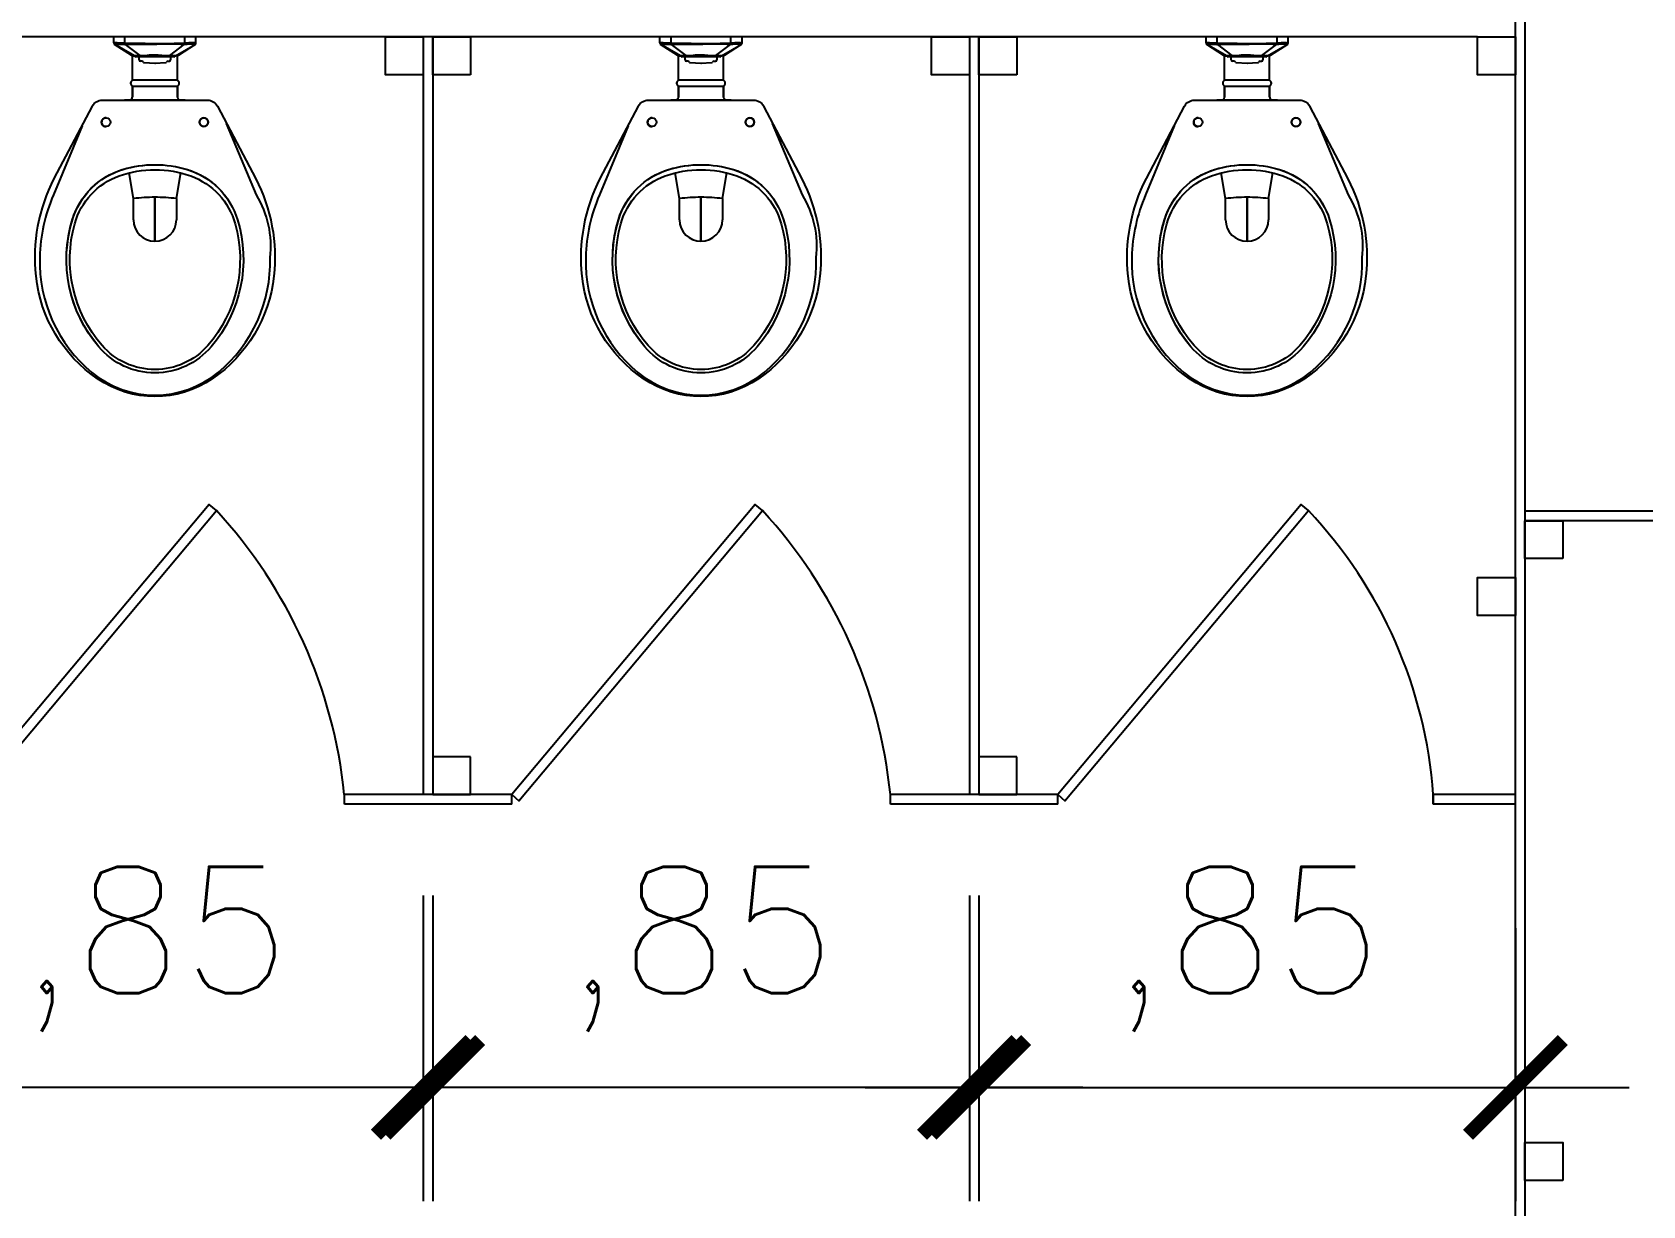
# Model space of a CAD drawing. Header units: millimetres. Extents: x 260 to 453, y 660 to 898.
# Drawn here: x 310.542 to 313.094, y 742.559 to 744.418 of the extents above; entities that cross this region are included whole.
import ezdxf

# ---------------------------------------------------------------- set-up
doc = ezdxf.new("R2010")
doc.units = ezdxf.units.MM
for name, color, linetype in [('AR_COTAS', 1, 'Continuous'), ('AR_DIVISÓRIAS', 3, 'Continuous'), ('AR_DIVISÓRIAS_SANITÁRIAS', 3, 'Continuous'), ('AR_PORTAS', 254, 'Continuous'), ('AR_SANITÁRIOS', 254, 'Continuous'), ('CANT-COMPESADO E ESTR MADEIRA', 3, 'Continuous')]:
    doc.layers.add(name, color=color, linetype=linetype)
doc.styles.add('ROMANS', font='romans.shx')
doc.dimstyles.new('ESCALA 1.100', dxfattribs={"dimtxt": 0.2, "dimasz": 0.15, "dimexe": 0.18, "dimexo": 0.16, "dimgap": 0.1, "dimtad": 1, "dimzin": 4, "dimtxsty": 'ROMANS', "dimblk": 'ARCHTICK', "dimcen": 2.5, "dimdle": 0.18, "dimclrd": 256, "dimclre": 256, "dimclrt": 2, "dimazin": 0, "dimtfac": 1, "dimtix": 1, "dimtmove": 2, "dimatfit": 3, "dimldrblk": 'ARCHTICK', "dimfxl": 1, "dimtolj": 1, "dimtzin": 0, "dimlwd": -1, "dimlwe": -1, "dimarcsym": 0})

# ---------------------------------------------------------------- blocks, each defined once
blk = doc.blocks.new('_ArchTick')
at = {"color": 0, "const_width": 0.15}
blk.add_lwpolyline([(-0.5, -0.5), (0.5, 0.5)], dxfattribs=at)
blk = doc.blocks.new('*D26')
at = {"layer": 'AR_COTAS', "transparency": 16777216}
for p, q in [((311.177, 743.0507), (311.177, 742.567)), ((312.027, 743.0507), (312.027, 742.567)), ((312.207, 742.747), (310.997, 742.747))]:
    blk.add_line(p, q, dxfattribs=at)
at = {"layer": 'Defpoints', "color": 0, "transparency": 16777216}
for p in [(311.177, 743.2107), (312.027, 743.2107), (311.177, 742.747)]:
    blk.add_point(p, dxfattribs=at)
at = {"layer": 'AR_COTAS', "transparency": 16777216, "xscale": 0.15, "yscale": 0.15, "zscale": 0.15, "rotation": 180}
blk.add_blockref('_ArchTick', (311.177, 742.747), dxfattribs=at)
at = {"layer": 'AR_COTAS', "transparency": 16777216, "xscale": 0.15, "yscale": 0.15, "zscale": 0.15}
blk.add_blockref('_ArchTick', (312.027, 742.747), dxfattribs=at)
at = {"layer": 'AR_COTAS', "color": 2, "transparency": 16777216, "insert": (311.602, 742.966), "char_height": 0.2, "attachment_point": 5, "style": 'ROMANS'}
blk.add_mtext('\\A1;,85', dxfattribs=at)
blk = doc.blocks.new('*D27')
at = {"layer": 'AR_COTAS', "transparency": 16777216}
for p, q in [((310.312, 743.0507), (310.312, 742.567)), ((311.162, 743.0507), (311.162, 742.567)), ((311.342, 742.747), (310.132, 742.747))]:
    blk.add_line(p, q, dxfattribs=at)
at = {"layer": 'Defpoints', "color": 0, "transparency": 16777216}
for p in [(310.312, 743.2107), (311.162, 743.2107), (310.312, 742.747)]:
    blk.add_point(p, dxfattribs=at)
at = {"layer": 'AR_COTAS', "transparency": 16777216, "xscale": 0.15, "yscale": 0.15, "zscale": 0.15, "rotation": 180}
blk.add_blockref('_ArchTick', (310.312, 742.747), dxfattribs=at)
at = {"layer": 'AR_COTAS', "transparency": 16777216, "xscale": 0.15, "yscale": 0.15, "zscale": 0.15}
blk.add_blockref('_ArchTick', (311.162, 742.747), dxfattribs=at)
at = {"layer": 'AR_COTAS', "color": 2, "transparency": 16777216, "insert": (310.737, 742.966), "char_height": 0.2, "attachment_point": 5, "style": 'ROMANS'}
blk.add_mtext('\\A1;,85', dxfattribs=at)
blk = doc.blocks.new('*D30')
at = {"layer": 'AR_COTAS', "transparency": 16777216}
for p, q in [((312.042, 743.0507), (312.042, 742.567)), ((312.892, 742.9989), (312.892, 742.567)), ((311.862, 742.747), (313.072, 742.747))]:
    blk.add_line(p, q, dxfattribs=at)
at = {"layer": 'Defpoints', "color": 0, "transparency": 16777216}
for p in [(312.042, 743.2107), (312.892, 743.1589), (312.892, 742.747)]:
    blk.add_point(p, dxfattribs=at)
at = {"layer": 'AR_COTAS', "transparency": 16777216, "xscale": 0.15, "yscale": 0.15, "zscale": 0.15, "rotation": 180}
blk.add_blockref('_ArchTick', (312.042, 742.747), dxfattribs=at)
at = {"layer": 'AR_COTAS', "transparency": 16777216, "xscale": 0.15, "yscale": 0.15, "zscale": 0.15}
blk.add_blockref('_ArchTick', (312.892, 742.747), dxfattribs=at)
at = {"layer": 'AR_COTAS', "color": 2, "transparency": 16777216, "insert": (312.467, 742.966), "char_height": 0.2, "attachment_point": 5, "style": 'ROMANS'}
blk.add_mtext('\\A1;,85', dxfattribs=at)

msp = doc.modelspace()

# ---------------------------------------------------------------- linework, layer by layer
at = {"layer": 'AR_DIVISÓRIAS', "ltscale": 0.5}
for p, q in [((312.892, 738.012), (312.892, 747.667)), ((312.907, 747.667), (312.907, 738.607)), ((315.792, 743.6595), (312.907, 743.6595)), ((315.777, 743.6445), (312.907, 743.6445))]:
    msp.add_line(p, q, dxfattribs=at)
at = {"layer": 'AR_DIVISÓRIAS_SANITÁRIAS'}
for p, q in [((311.162, 744.4107), (311.162, 743.2107)), ((311.177, 744.4107), (311.177, 743.2107)), ((312.027, 744.4107), (312.027, 743.2107)), ((312.042, 744.4107), (312.042, 743.2107)), ((311.302, 743.2107), (311.037, 743.2107)), ((311.037, 743.1957), (311.037, 743.2107)), ((311.302, 743.1957), (311.302, 743.2107)), ((312.167, 743.2107), (311.902, 743.2107)), ((311.902, 743.1957), (311.902, 743.2107)), ((312.167, 743.1957), (312.167, 743.2107)), ((312.762, 743.1957), (312.762, 743.2107)), ((312.762, 743.2107), (312.762, 743.1957)), ((312.892, 743.2107), (312.762, 743.2107)), ((311.302, 743.1957), (311.037, 743.1957)), ((312.167, 743.1957), (311.902, 743.1957)), ((312.892, 743.1957), (312.762, 743.1957))]:
    msp.add_line(p, q, dxfattribs=at)
at = {"layer": 'AR_PORTAS'}
for points in [[(310.437, 743.2107), (310.4484, 743.2011), (310.8343, 743.6605), (310.8228, 743.6702)], [(310.437, 743.2107), (310.4484, 743.2011), (310.8343, 743.6605), (310.8228, 743.6702)], [(311.302, 743.2107), (311.3134, 743.2011), (311.6993, 743.6605), (311.6878, 743.6702)], [(311.302, 743.2107), (311.3134, 743.2011), (311.6993, 743.6605), (311.6878, 743.6702)], [(312.167, 743.2107), (312.1784, 743.2011), (312.5643, 743.6605), (312.5528, 743.6702)], [(312.167, 743.2107), (312.1784, 743.2011), (312.5643, 743.6605), (312.5528, 743.6702)]]:
    msp.add_lwpolyline(points, close=True, dxfattribs=at)
at = {"layer": 'AR_PORTAS', "color": 254}
for centre, radius, start, end in [((310.2628, 743.1325), 0.778, 5.7671, 42.7336), ((311.1278, 743.1325), 0.778, 5.7671, 42.7336), ((312.0313, 743.158), 0.7325, 4.1255, 43.3119)]:
    msp.add_arc(centre, radius, start, end, dxfattribs=at)
at = {"layer": 'AR_SANITÁRIOS'}
for p, q in [((310.6719, 744.4012), (310.6719, 744.4107)), ((310.6719, 744.4011), (310.6719, 744.4011)), ((310.6893, 744.3989), (310.6894, 744.4009)), ((310.6894, 744.4009), (310.6894, 744.4107)), ((310.6894, 744.4009), (310.6904, 744.4009)), ((310.7834, 744.4009), (310.7844, 744.4009)), ((310.7844, 744.4009), (310.7844, 744.4107)), ((310.8019, 744.4012), (310.8019, 744.4107)), ((310.8019, 744.4011), (310.8019, 744.4011)), ((311.5369, 744.4012), (311.5369, 744.4107)), ((311.5369, 744.4011), (311.5369, 744.4011)), ((311.5543, 744.3989), (311.5544, 744.4009)), ((311.5544, 744.4009), (311.5544, 744.4107)), ((311.5544, 744.4009), (311.5554, 744.4009)), ((311.6484, 744.4009), (311.6494, 744.4009)), ((311.6494, 744.4009), (311.6494, 744.4107)), ((311.6669, 744.4012), (311.6669, 744.4107)), ((311.6669, 744.4011), (311.6669, 744.4011)), ((312.4019, 744.4012), (312.4019, 744.4107)), ((312.4019, 744.4011), (312.4019, 744.4011)), ((312.4193, 744.3989), (312.4194, 744.4009)), ((312.4194, 744.4009), (312.4194, 744.4107)), ((312.4194, 744.4009), (312.4204, 744.4009)), ((312.5134, 744.4009), (312.5144, 744.4009)), ((312.5144, 744.4009), (312.5144, 744.4107)), ((312.5319, 744.4012), (312.5319, 744.4107)), ((312.5319, 744.4011), (312.5319, 744.4011)), ((310.7003, 744.3811), (310.673, 744.399)), ((310.6732, 744.399), (310.6732, 744.399)), ((310.7045, 744.381), (310.6732, 744.399)), ((310.6893, 744.3989), (310.6904, 744.399)), ((310.7135, 744.3811), (310.6904, 744.399)), ((310.7011, 744.3422), (310.7011, 744.3807)), ((310.7016, 744.3807), (310.7055, 744.3807)), ((310.7684, 744.3807), (310.7054, 744.3807)), ((310.7054, 744.3807), (310.7067, 744.3807)), ((310.7055, 744.3807), (310.7089, 744.3807)), ((310.767, 744.3807), (310.7067, 744.3807)), ((310.7669, 744.3792), (310.7069, 744.3792)), ((310.7089, 744.3807), (310.7143, 744.3807)), ((310.712, 744.3745), (310.712, 744.3792)), ((310.7143, 744.3807), (310.725, 744.3807)), ((310.725, 744.3807), (310.7369, 744.3807)), ((310.7369, 744.3807), (310.7473, 744.3807)), ((310.7473, 744.3807), (310.7595, 744.3807)), ((310.7595, 744.3807), (310.7683, 744.3807)), ((310.7603, 744.3811), (310.7834, 744.399)), ((310.7618, 744.3792), (310.7618, 744.3745)), ((310.767, 744.3807), (310.7684, 744.3807)), ((310.7722, 744.3807), (310.7683, 744.3807)), ((310.7693, 744.381), (310.8006, 744.399)), ((310.7727, 744.3422), (310.7727, 744.3807)), ((310.8008, 744.399), (310.7735, 744.3811)), ((310.7845, 744.3989), (310.7834, 744.399)), ((310.8006, 744.399), (310.8006, 744.399)), ((311.5653, 744.3811), (311.538, 744.399)), ((311.5382, 744.399), (311.5382, 744.399)), ((311.5695, 744.381), (311.5382, 744.399)), ((311.5543, 744.3989), (311.5554, 744.399)), ((311.5785, 744.3811), (311.5554, 744.399)), ((311.5661, 744.3422), (311.5661, 744.3807)), ((311.5666, 744.3807), (311.5705, 744.3807)), ((311.6334, 744.3807), (311.5704, 744.3807)), ((311.5704, 744.3807), (311.5717, 744.3807)), ((311.5705, 744.3807), (311.5739, 744.3807)), ((311.632, 744.3807), (311.5717, 744.3807)), ((311.6319, 744.3792), (311.5719, 744.3792)), ((311.5739, 744.3807), (311.5793, 744.3807)), ((311.577, 744.3745), (311.577, 744.3792)), ((311.5793, 744.3807), (311.59, 744.3807)), ((311.59, 744.3807), (311.6019, 744.3807)), ((311.6019, 744.3807), (311.6123, 744.3807)), ((311.6123, 744.3807), (311.6245, 744.3807)), ((311.6245, 744.3807), (311.6333, 744.3807)), ((311.6253, 744.3811), (311.6484, 744.399)), ((311.6268, 744.3792), (311.6268, 744.3745)), ((311.632, 744.3807), (311.6334, 744.3807)), ((311.6372, 744.3807), (311.6333, 744.3807)), ((311.6343, 744.381), (311.6656, 744.399)), ((311.6377, 744.3422), (311.6377, 744.3807)), ((311.6658, 744.399), (311.6385, 744.3811)), ((311.6495, 744.3989), (311.6484, 744.399)), ((311.6656, 744.399), (311.6656, 744.399)), ((312.4303, 744.3811), (312.403, 744.399)), ((312.4032, 744.399), (312.4032, 744.399)), ((312.4345, 744.381), (312.4032, 744.399)), ((312.4193, 744.3989), (312.4204, 744.399)), ((312.4435, 744.3811), (312.4204, 744.399)), ((312.4311, 744.3422), (312.4311, 744.3807)), ((312.4316, 744.3807), (312.4355, 744.3807)), ((312.4984, 744.3807), (312.4354, 744.3807)), ((312.4354, 744.3807), (312.4367, 744.3807)), ((312.4355, 744.3807), (312.4389, 744.3807)), ((312.497, 744.3807), (312.4367, 744.3807)), ((312.4969, 744.3792), (312.4369, 744.3792)), ((312.4389, 744.3807), (312.4443, 744.3807)), ((312.442, 744.3745), (312.442, 744.3792)), ((312.4443, 744.3807), (312.455, 744.3807)), ((312.455, 744.3807), (312.4669, 744.3807)), ((312.4669, 744.3807), (312.4773, 744.3807)), ((312.4773, 744.3807), (312.4895, 744.3807)), ((312.4895, 744.3807), (312.4983, 744.3807)), ((312.4903, 744.3811), (312.5134, 744.399)), ((312.4918, 744.3792), (312.4918, 744.3745)), ((312.497, 744.3807), (312.4984, 744.3807)), ((312.5022, 744.3807), (312.4983, 744.3807)), ((312.4993, 744.381), (312.5306, 744.399)), ((312.5027, 744.3422), (312.5027, 744.3807)), ((312.5308, 744.399), (312.5035, 744.3811)), ((312.5145, 744.3989), (312.5134, 744.399)), ((312.5306, 744.399), (312.5306, 744.399)), ((310.7161, 744.3724), (310.7139, 744.3725)), ((310.7197, 744.37), (310.7369, 744.3694)), ((310.7369, 744.3694), (310.7541, 744.37)), ((310.7369, 744.3694), (310.7378, 744.3694)), ((310.7577, 744.3724), (310.7599, 744.3725)), ((311.5811, 744.3724), (311.5789, 744.3725)), ((311.5847, 744.37), (311.6019, 744.3694)), ((311.6019, 744.3694), (311.6191, 744.37)), ((311.6019, 744.3694), (311.6028, 744.3694)), ((311.6227, 744.3724), (311.6249, 744.3725)), ((312.4461, 744.3724), (312.4439, 744.3725)), ((312.4497, 744.37), (312.4669, 744.3694)), ((312.4669, 744.3694), (312.4841, 744.37)), ((312.4669, 744.3694), (312.4678, 744.3694)), ((312.4877, 744.3724), (312.4899, 744.3725)), ((310.7011, 744.3327), (310.7369, 744.3327)), ((310.7011, 744.3327), (310.7011, 744.3152)), ((310.7011, 744.3152), (310.7011, 744.3327)), ((310.7369, 744.3422), (310.7014, 744.3422)), ((310.7724, 744.3422), (310.7369, 744.3422)), ((310.7369, 744.3327), (310.7727, 744.3327)), ((310.7727, 744.3327), (310.7727, 744.3152)), ((310.7727, 744.3152), (310.7727, 744.3327)), ((311.5661, 744.3327), (311.6019, 744.3327)), ((311.5661, 744.3327), (311.5661, 744.3152)), ((311.5661, 744.3152), (311.5661, 744.3327)), ((311.6019, 744.3422), (311.5664, 744.3422)), ((311.6374, 744.3422), (311.6019, 744.3422)), ((311.6019, 744.3327), (311.6377, 744.3327)), ((311.6377, 744.3327), (311.6377, 744.3152)), ((311.6377, 744.3152), (311.6377, 744.3327)), ((312.4311, 744.3327), (312.4669, 744.3327)), ((312.4311, 744.3327), (312.4311, 744.3152)), ((312.4311, 744.3152), (312.4311, 744.3327)), ((312.4669, 744.3422), (312.4314, 744.3422)), ((312.5024, 744.3422), (312.4669, 744.3422)), ((312.4669, 744.3327), (312.5027, 744.3327)), ((312.5027, 744.3327), (312.5027, 744.3152)), ((312.5027, 744.3152), (312.5027, 744.3327)), ((310.7369, 744.3107), (310.6889, 744.3107)), ((310.7849, 744.3107), (310.7369, 744.3107)), ((311.6019, 744.3107), (311.5539, 744.3107)), ((311.6499, 744.3107), (311.6019, 744.3107)), ((312.4669, 744.3107), (312.4189, 744.3107)), ((312.5149, 744.3107), (312.4669, 744.3107)), ((310.7029, 744.1546), (310.696, 744.1954)), ((310.7709, 744.1546), (310.7777, 744.1954)), ((311.5679, 744.1546), (311.561, 744.1954)), ((311.6359, 744.1546), (311.6427, 744.1954)), ((312.4329, 744.1546), (312.426, 744.1954)), ((312.5009, 744.1546), (312.5077, 744.1954)), ((310.7029, 744.121), (310.7029, 744.1546)), ((310.7369, 744.0871), (310.7369, 744.1568)), ((310.7369, 744.1568), (310.7369, 744.0871)), ((310.7709, 744.1546), (310.7709, 744.1211)), ((311.5679, 744.121), (311.5679, 744.1546)), ((311.6019, 744.0871), (311.6019, 744.1568)), ((311.6019, 744.1568), (311.6019, 744.0871)), ((311.6359, 744.1546), (311.6359, 744.1211)), ((312.4329, 744.121), (312.4329, 744.1546)), ((312.4669, 744.0871), (312.4669, 744.1568)), ((312.4669, 744.1568), (312.4669, 744.0871)), ((312.5009, 744.1546), (312.5009, 744.1211))]:
    msp.add_line(p, q, dxfattribs=at)
for points in [[(310.9253, 744.0319, -0.218885), (310.8278, 743.8692, -0.307698), (310.646, 743.8692, -0.220182), (310.5485, 744.0319, -0.14628), (310.5774, 744.1864), (310.6379, 744.3013, -0.27842), (310.6536, 744.3107), (310.8202, 744.3107, -0.278422), (310.8359, 744.3013), (310.8965, 744.1862, -0.147871)], [(311.7903, 744.0319, -0.218885), (311.6928, 743.8692, -0.307698), (311.511, 743.8692, -0.220182), (311.4135, 744.0319, -0.14628), (311.4424, 744.1864), (311.5029, 744.3013, -0.27842), (311.5186, 744.3107), (311.6852, 744.3107, -0.278422), (311.7009, 744.3013), (311.7615, 744.1862, -0.147871)], [(312.6553, 744.0319, -0.218885), (312.5578, 743.8692, -0.307698), (312.376, 743.8692, -0.220182), (312.2785, 744.0319, -0.14628), (312.3074, 744.1864), (312.3679, 744.3013, -0.27842), (312.3836, 744.3107), (312.5502, 744.3107, -0.278422), (312.5659, 744.3013), (312.6265, 744.1862, -0.147871)], [(310.6594, 744.2827, 1.000004), (310.6594, 744.2687, -1.000004)], [(310.8144, 744.2687, 1), (310.8144, 744.2827, 1)], [(311.5244, 744.2827, 1.000004), (311.5244, 744.2687, -1.000004)], [(311.6794, 744.2687, 1), (311.6794, 744.2827, 1)], [(312.3894, 744.2827, 1.000004), (312.3894, 744.2687, -1.000004)], [(312.5444, 744.2687, 1), (312.5444, 744.2827, 1)], [(310.6479, 743.9201, -0.25679), (310.6062, 744.1213, -0.250209), (310.686, 744.2009, -0.148668), (310.788, 744.2008, -0.249757), (310.8676, 744.1213, -0.256998), (310.8259, 743.9201, -0.467142)], [(310.6065, 744.1221, -0.246306), (310.6852, 744.2006, -0.150532), (310.7884, 744.2007, -0.248797), (310.8676, 744.1213, -0.256998), (310.8259, 743.9201, -0.467142), (310.6479, 743.9201, -0.257934)], [(310.6532, 743.9221, -0.252847), (310.6099, 744.1149, -0.243261), (310.6804, 744.1906, -0.174299), (310.7935, 744.1906, -0.243394), (310.864, 744.1148, -0.252847), (310.8206, 743.9221, -0.456464)], [(311.5129, 743.9201, -0.25679), (311.4712, 744.1213, -0.250209), (311.551, 744.2009, -0.148668), (311.653, 744.2008, -0.249757), (311.7326, 744.1213, -0.256998), (311.6909, 743.9201, -0.467142)], [(311.4715, 744.1221, -0.246306), (311.5502, 744.2006, -0.150532), (311.6534, 744.2007, -0.248797), (311.7326, 744.1213, -0.256998), (311.6909, 743.9201, -0.467142), (311.5129, 743.9201, -0.257934)], [(311.5182, 743.9221, -0.252847), (311.4749, 744.1149, -0.243261), (311.5454, 744.1906, -0.174299), (311.6585, 744.1906, -0.243394), (311.729, 744.1148, -0.252847), (311.6856, 743.9221, -0.456464)], [(312.3779, 743.9201, -0.25679), (312.3362, 744.1213, -0.250209), (312.416, 744.2009, -0.148668), (312.518, 744.2008, -0.249757), (312.5976, 744.1213, -0.256998), (312.5559, 743.9201, -0.467142)], [(312.3365, 744.1221, -0.246306), (312.4152, 744.2006, -0.150532), (312.5184, 744.2007, -0.248797), (312.5976, 744.1213, -0.256998), (312.5559, 743.9201, -0.467142), (312.3779, 743.9201, -0.257934)], [(312.3832, 743.9221, -0.252847), (312.3399, 744.1149, -0.243261), (312.4104, 744.1906, -0.174299), (312.5235, 744.1906, -0.243394), (312.594, 744.1148, -0.252847), (312.5506, 743.9221, -0.456464)]]:
    msp.add_lwpolyline(points, format="xyb", close=True, dxfattribs=at)
for points in [[(310.6215, 744.27), (310.5762, 744.1605, 0.097347), (310.5544, 744.062, -0.001263), (310.5544, 744.0611, 0.230606), (310.6368, 743.8795, 0.360579), (310.837, 743.8795, 0.230606), (310.9194, 744.061, 0.16818), (310.8976, 744.1605), (310.85, 744.2739)], [(310.6594, 744.2687, -1), (310.6594, 744.2827)], [(310.6594, 744.2827, -1), (310.6594, 744.2687)], [(310.8144, 744.2687, -1), (310.8144, 744.2827)], [(310.8144, 744.2827, -1), (310.8144, 744.2687)], [(311.4865, 744.27), (311.4412, 744.1605, 0.097347), (311.4194, 744.062, -0.001263), (311.4194, 744.0611, 0.230606), (311.5018, 743.8795, 0.360579), (311.702, 743.8795, 0.230606), (311.7844, 744.061, 0.16818), (311.7626, 744.1605), (311.715, 744.2739)], [(311.5244, 744.2687, -1), (311.5244, 744.2827)], [(311.5244, 744.2827, -1), (311.5244, 744.2687)], [(311.6794, 744.2687, -1), (311.6794, 744.2827)], [(311.6794, 744.2827, -1), (311.6794, 744.2687)], [(312.3515, 744.27), (312.3062, 744.1605, 0.097347), (312.2844, 744.062, -0.001263), (312.2844, 744.0611, 0.230606), (312.3668, 743.8795, 0.360579), (312.567, 743.8795, 0.230606), (312.6494, 744.061, 0.16818), (312.6276, 744.1605), (312.58, 744.2739)], [(312.3894, 744.2687, -1), (312.3894, 744.2827)], [(312.3894, 744.2827, -1), (312.3894, 744.2687)], [(312.5444, 744.2687, -1), (312.5444, 744.2827)], [(312.5444, 744.2827, -1), (312.5444, 744.2687)]]:
    msp.add_lwpolyline(points, format="xyb", dxfattribs=at)
for centre, radius, start, end in [((310.6752, 744.3665), 0.0349, 86.7231, 95.4101), ((310.6744, 744.4012), 0.0025, 179.9977, 240.8612), ((310.6744, 744.4012), 0.0025, 179.9951, 240.2418), ((310.6744, 744.4011), 0.0025, 179.9967, 236.7717), ((310.6743, 744.0857), 0.3155, 87.2506, 89.4699), ((310.7388, 748.0391), 3.6385, 269.2372, 270.019), ((310.7313, 748.4946), 4.0941, 270.1226, 270.7292), ((310.7996, 744.0842), 0.3171, 90.4522, 92.7437), ((310.7989, 744.3715), 0.0298, 84.1326, 93.4243), ((310.7994, 744.4012), 0.0025, 299.1514, 0.0009), ((310.7994, 744.4012), 0.0025, 299.7605, 0.0064), ((310.7994, 744.4011), 0.0025, 303.2283, 0.0033), ((311.5402, 744.3665), 0.0349, 86.7231, 95.4101), ((311.5394, 744.4012), 0.0025, 179.9977, 240.8612), ((311.5394, 744.4012), 0.0025, 179.9951, 240.2418), ((311.5394, 744.4011), 0.0025, 179.9967, 236.7717), ((311.5393, 744.0857), 0.3155, 87.2506, 89.4699), ((311.6038, 748.0391), 3.6385, 269.2372, 270.019), ((311.5963, 748.4946), 4.0941, 270.1226, 270.7292), ((311.6646, 744.0842), 0.3171, 90.4522, 92.7437), ((311.6639, 744.3715), 0.0298, 84.1326, 93.4243), ((311.6644, 744.4012), 0.0025, 299.1514, 0.0009), ((311.6644, 744.4012), 0.0025, 299.7605, 0.0064), ((311.6644, 744.4011), 0.0025, 303.2283, 0.0033), ((312.4052, 744.3665), 0.0349, 86.7231, 95.4101), ((312.4044, 744.4012), 0.0025, 179.9977, 240.8612), ((312.4044, 744.4012), 0.0025, 179.9951, 240.2418), ((312.4044, 744.4011), 0.0025, 179.9967, 236.7717), ((312.4043, 744.0857), 0.3155, 87.2506, 89.4699), ((312.4688, 748.0391), 3.6385, 269.2372, 270.019), ((312.4613, 748.4946), 4.0941, 270.1226, 270.7292), ((312.5296, 744.0842), 0.3171, 90.4522, 92.7437), ((312.5289, 744.3715), 0.0298, 84.1326, 93.4243), ((312.5294, 744.4012), 0.0025, 299.1514, 0.0009), ((312.5294, 744.4012), 0.0025, 299.7605, 0.0064), ((312.5294, 744.4011), 0.0025, 303.2283, 0.0033), ((310.6729, 744.4005), 0.00149, 275.0236, 280.0261), ((310.6764, 744.3037), 0.0954, 88.9414, 91.9231), ((310.6694, 742.7673), 1.6317, 89.3036, 89.6946), ((310.7359, 732.7725), 11.6265, 89.97963, 90.22438), ((310.7016, 744.3832), 0.0025, 236.7673, 270.0002), ((310.7104, 744.6391), 0.2581, 267.7435, 268.6783), ((310.7055, 744.3828), 0.00204, 239.7937, 269.8378), ((310.7074, 744.5267), 0.1457, 268.8615, 270.2456), ((310.7069, 744.3807), 0.0015, 180.0013, 270), ((310.7079, 744.5766), 0.1956, 270.0419, 271.6606), ((310.6877, 745.2794), 0.8987, 271.6457, 272.3415), ((310.7143, 744.3819), 0.00114, 225.1514, 268.339), ((310.7377, 744.0598), 0.322, 90.1389, 92.3574), ((310.7366, 744.0848), 0.2969, 87.8586, 89.9514), ((310.7537, 740.4627), 3.9364, 89.5674, 90.1987), ((310.7864, 745.2966), 0.9159, 267.5779, 268.3621), ((310.7595, 744.3819), 0.00114, 271.6664, 314.8359), ((310.7662, 744.5934), 0.2125, 268.4093, 269.7904), ((310.7664, 744.5229), 0.142, 269.5851, 271.1685), ((310.7669, 744.3807), 0.0015, 270, 359.9987), ((310.7683, 744.3828), 0.00204, 270.1628, 300.2059), ((310.7649, 744.5881), 0.2071, 271.2066, 272.3716), ((310.7722, 744.3832), 0.0025, 269.9998, 303.2328), ((310.8047, 742.7293), 1.6698, 90.2961, 90.6924), ((310.7976, 744.3137), 0.0853, 87.9765, 91.0313), ((310.8009, 744.4004), 0.00138, 259.767, 265.1819), ((311.5379, 744.4005), 0.00149, 275.0236, 280.0261), ((311.5414, 744.3037), 0.0954, 88.9414, 91.9231), ((311.5344, 742.7673), 1.6317, 89.3036, 89.6946), ((311.6009, 732.7725), 11.6265, 89.97963, 90.22438), ((311.5666, 744.3832), 0.0025, 236.7673, 270.0002), ((311.5754, 744.6391), 0.2581, 267.7435, 268.6783), ((311.5705, 744.3828), 0.00204, 239.7937, 269.8378), ((311.5724, 744.5267), 0.1457, 268.8615, 270.2456), ((311.5719, 744.3807), 0.0015, 180.0013, 270), ((311.5729, 744.5766), 0.1956, 270.0419, 271.6606), ((311.5527, 745.2794), 0.8987, 271.6457, 272.3415), ((311.5793, 744.3819), 0.00114, 225.1514, 268.339), ((311.6027, 744.0598), 0.322, 90.1389, 92.3574), ((311.6016, 744.0848), 0.2969, 87.8586, 89.9514), ((311.6187, 740.4627), 3.9364, 89.5674, 90.1987), ((311.6514, 745.2966), 0.9159, 267.5779, 268.3621), ((311.6245, 744.3819), 0.00114, 271.6664, 314.8359), ((311.6312, 744.5934), 0.2125, 268.4093, 269.7904), ((311.6314, 744.5229), 0.142, 269.5851, 271.1685), ((311.6319, 744.3807), 0.0015, 270, 359.9987), ((311.6333, 744.3828), 0.00204, 270.1628, 300.2059), ((311.6299, 744.5881), 0.2071, 271.2066, 272.3716), ((311.6372, 744.3832), 0.0025, 269.9998, 303.2328), ((311.6697, 742.7293), 1.6698, 90.2961, 90.6924), ((311.6626, 744.3137), 0.0853, 87.9765, 91.0313), ((311.6659, 744.4004), 0.00138, 259.767, 265.1819), ((312.4029, 744.4005), 0.00149, 275.0236, 280.0261), ((312.4064, 744.3037), 0.0954, 88.9414, 91.9231), ((312.3994, 742.7673), 1.6317, 89.3036, 89.6946), ((312.4659, 732.7725), 11.6265, 89.97963, 90.22438), ((312.4316, 744.3832), 0.0025, 236.7673, 270.0002), ((312.4404, 744.6391), 0.2581, 267.7435, 268.6783), ((312.4355, 744.3828), 0.00204, 239.7937, 269.8378), ((312.4374, 744.5267), 0.1457, 268.8615, 270.2456), ((312.4369, 744.3807), 0.0015, 180.0013, 270), ((312.4379, 744.5766), 0.1956, 270.0419, 271.6606), ((312.4177, 745.2794), 0.8987, 271.6457, 272.3415), ((312.4443, 744.3819), 0.00114, 225.1514, 268.339), ((312.4677, 744.0598), 0.322, 90.1389, 92.3574), ((312.4666, 744.0848), 0.2969, 87.8586, 89.9514), ((312.4837, 740.4627), 3.9364, 89.5674, 90.1987), ((312.5164, 745.2966), 0.9159, 267.5779, 268.3621), ((312.4895, 744.3819), 0.00114, 271.6664, 314.8359), ((312.4962, 744.5934), 0.2125, 268.4093, 269.7904), ((312.4964, 744.5229), 0.142, 269.5851, 271.1685), ((312.4969, 744.3807), 0.0015, 270, 359.9987), ((312.4983, 744.3828), 0.00204, 270.1628, 300.2059), ((312.4949, 744.5881), 0.2071, 271.2066, 272.3716), ((312.5022, 744.3832), 0.0025, 269.9998, 303.2328), ((312.5347, 742.7293), 1.6698, 90.2961, 90.6924), ((312.5276, 744.3137), 0.0853, 87.9765, 91.0313), ((312.5309, 744.4004), 0.00138, 259.767, 265.1819), ((310.714, 744.3745), 0.002, 180, 268), ((310.7161, 744.3699), 0.0025, 22.3254, 88.0039), ((310.7198, 744.3715), 0.0015, 202.3225, 268.0002), ((310.754, 744.3715), 0.0015, 272.0061, 337.6822), ((310.7577, 744.3699), 0.0025, 91.9997, 157.6776), ((310.7598, 744.3745), 0.002, 272, 359.9999), ((311.579, 744.3745), 0.002, 180, 268), ((311.5811, 744.3699), 0.0025, 22.3254, 88.0039), ((311.5848, 744.3715), 0.0015, 202.3225, 268.0002), ((311.619, 744.3715), 0.0015, 272.0061, 337.6822), ((311.6227, 744.3699), 0.0025, 91.9997, 157.6776), ((311.6248, 744.3745), 0.002, 272, 359.9999), ((312.444, 744.3745), 0.002, 180, 268), ((312.4461, 744.3699), 0.0025, 22.3254, 88.0039), ((312.4498, 744.3715), 0.0015, 202.3225, 268.0002), ((312.484, 744.3715), 0.0015, 272.0061, 337.6822), ((312.4877, 744.3699), 0.0025, 91.9997, 157.6776), ((312.4898, 744.3745), 0.002, 272, 359.9999), ((310.7037, 744.3374), 0.00537, 114.8833, 240.8673), ((310.7701, 744.3374), 0.00537, 299.1323, 65.1166), ((311.5687, 744.3374), 0.00537, 114.8833, 240.8673), ((311.6351, 744.3374), 0.00537, 299.1323, 65.1166), ((312.4337, 744.3374), 0.00537, 114.8833, 240.8673), ((312.5001, 744.3374), 0.00537, 299.1323, 65.1166), ((310.6966, 744.3152), 0.00443, 270, 360), ((310.6966, 744.3152), 0.00443, 270, 360), ((310.7772, 744.3152), 0.00443, 180.0011, 270), ((310.7772, 744.3152), 0.00443, 180.0011, 270), ((311.5616, 744.3152), 0.00443, 270, 360), ((311.5616, 744.3152), 0.00443, 270, 360), ((311.6422, 744.3152), 0.00443, 180.0011, 270), ((311.6422, 744.3152), 0.00443, 180.0011, 270), ((312.4266, 744.3152), 0.00443, 270, 360), ((312.4266, 744.3152), 0.00443, 270, 360), ((312.5072, 744.3152), 0.00443, 180.0011, 270), ((312.5072, 744.3152), 0.00443, 180.0011, 270), ((310.7369, 743.891), 0.2658, 90, 97.3525), ((310.7369, 743.891), 0.2658, 82.6474, 90), ((311.6019, 743.891), 0.2658, 90, 97.3525), ((311.6019, 743.891), 0.2658, 82.6474, 90), ((312.4669, 743.891), 0.2658, 90, 97.3525), ((312.4669, 743.891), 0.2658, 82.6474, 90), ((310.7369, 744.1211), 0.034, 180.1932, 270), ((310.7369, 744.1211), 0.034, 270, 359.9998), ((311.6019, 744.1211), 0.034, 180.1932, 270), ((311.6019, 744.1211), 0.034, 270, 359.9998), ((312.4669, 744.1211), 0.034, 180.1932, 270), ((312.4669, 744.1211), 0.034, 270, 359.9998)]:
    msp.add_arc(centre, radius, start, end, dxfattribs=at)
for points in [[(310.7845, 744.3989), (310.7845, 744.3994), (310.7844, 744.4002), (310.7844, 744.4009)], [(311.6495, 744.3989), (311.6495, 744.3994), (311.6494, 744.4002), (311.6494, 744.4009)], [(312.5145, 744.3989), (312.5145, 744.3994), (312.5144, 744.4002), (312.5144, 744.4009)]]:
    msp.add_open_spline(points, degree=3, dxfattribs=at)
at = {"layer": 'CANT-COMPESADO E ESTR MADEIRA', "ltscale": 0.5}
msp.add_line((312.832, 744.4107), (307.3995, 744.4107), dxfattribs=at)
for points in [[(311.162, 744.3507), (311.102, 744.3507), (311.102, 744.4107), (311.162, 744.4107)], [(311.237, 744.3507), (311.177, 744.3507), (311.177, 744.4107), (311.237, 744.4107)], [(312.027, 744.3507), (311.967, 744.3507), (311.967, 744.4107), (312.027, 744.4107)], [(312.102, 744.3507), (312.042, 744.3507), (312.042, 744.4107), (312.102, 744.4107)], [(312.892, 744.3507), (312.832, 744.3507), (312.832, 744.4107), (312.892, 744.4107)], [(312.967, 743.5845), (312.907, 743.5845), (312.907, 743.6445), (312.967, 743.6445)], [(312.892, 743.4945), (312.832, 743.4945), (312.832, 743.5545), (312.892, 743.5545)], [(311.237, 743.2707), (311.177, 743.2707), (311.177, 743.2107), (311.237, 743.2107)], [(312.102, 743.2707), (312.042, 743.2707), (312.042, 743.2107), (312.102, 743.2107)], [(312.967, 742.5995), (312.907, 742.5995), (312.907, 742.6595), (312.967, 742.6595)]]:
    msp.add_lwpolyline(points, close=True, dxfattribs=at)

# ---------------------------------------------------------------- dimensions: what is measured, and where the dimension line sits
at = {"layer": 'AR_COTAS'}
for base, p1, p2, picture, middle in [((310.312, 742.747), (311.162, 743.2107), (310.312, 743.2107), '*D27', (310.737, 742.966)), ((311.177, 742.747), (312.027, 743.2107), (311.177, 743.2107), '*D26', (311.602, 742.966)), ((312.892, 742.747), (312.042, 743.2107), (312.892, 743.1589), '*D30', (312.467, 742.966))]:
    dim = msp.add_linear_dim(base=base, p1=p1, p2=p2, angle=180, dimstyle='ESCALA 1.100', dxfattribs=at)
    dim.commit()
    dim.dimension.update_dxf_attribs({"geometry": picture, "text_midpoint": middle})

doc.saveas('drawing.dxf')
